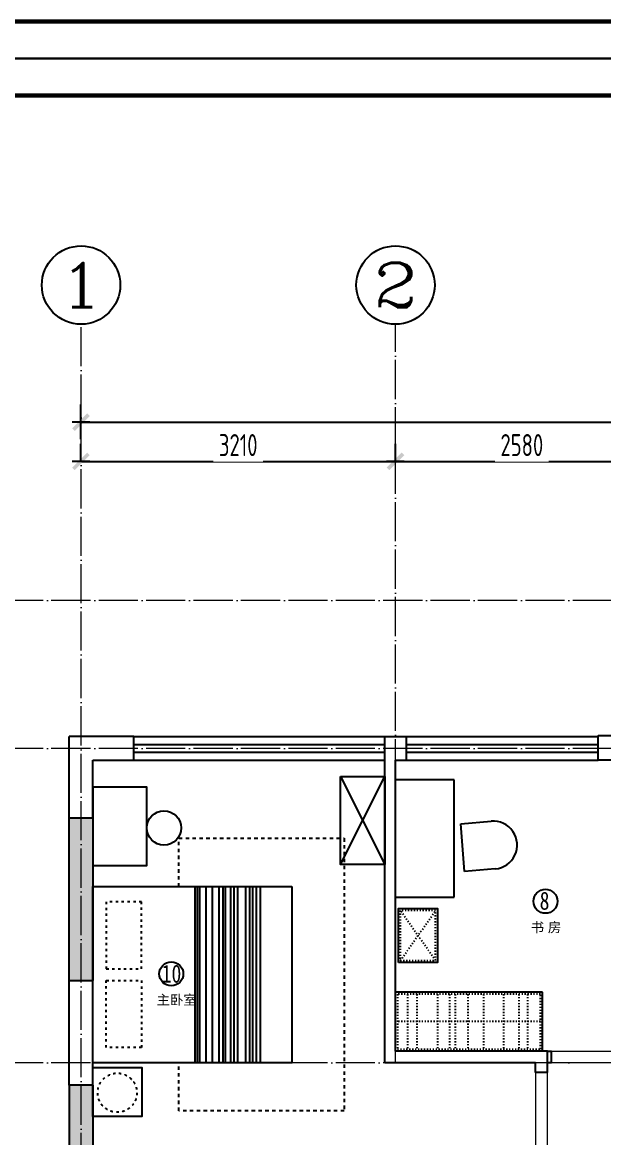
# Model space of a CAD drawing. Header units: inches. Extents: x -50945 to 250244, y -404780 to 18493.
# Drawn here: x 34751 to 40685, y -325895 to -314507 of the extents above; entities that cross this region are included whole.
import ezdxf
from ezdxf.enums import TextEntityAlignment as Align

# ---------------------------------------------------------------- set-up
doc = ezdxf.new("R2010")
doc.units = ezdxf.units.IN
doc.header["$MEASUREMENT"] = 0
for name, pattern in [('ACAD_ISO03W100', [30, 12, -18]), ('DOTE', [2.42, 2, -0.2, 0.02, -0.2]), ('iGo户型优化10', [30, 12, -18]), ('iGo户型优化15', [2, 1, -1])]:
    doc.linetypes.add(name, pattern=pattern)
for name, color, linetype in [('15开关布置图-YJ', 2, 'Continuous'), ('AXIS', 1, 'Continuous'), ('AXIS_TEXT', 7, 'Continuous'), ('A图框', 7, 'Continuous'), ('D-ARCHI', 250, 'Continuous'), ('EVH 立面填充', 8, 'Continuous'), ('IBS-003-建筑窗框', 3, 'Continuous'), ('IBS-182-原建筑非承重墙', 150, 'Continuous'), ('IBS-200-原建筑承重墙柱', 200, 'Continuous'), ('IBS-63-原建筑窗', 63, 'Continuous'), ('IDS-040-固定高家具', 40, 'Continuous'), ('IFF-51-活动家具', 51, 'Continuous'), ('iGo户型优化', 7, 'Continuous'), ('外标注', 50, 'Continuous'), ('房间编号', 50, 'Continuous')]:
    doc.layers.add(name, color=color, linetype=linetype)
doc.layers.add('门', color=65, linetype='Continuous', lineweight=13)
doc.styles.add('_TCH_AXIS', font='COMPLEX', dxfattribs={"bigfont": 'GBCBIG'})
doc.styles.add('ARI', font='', dxfattribs={"width": 0.8, "height": 200})
doc.styles.add('COMPLEX', font='COMPLEX')
doc.styles.add('HBA-DIMT', font='ARCHS.SHX', dxfattribs={"width": 0.8})
doc.styles.add('MtXpl_Arial_Unicode_', font='Arial Unicode.ttf')
doc.styles.get('ARI').set_extended_font_data('SimSun')
doc.dimstyles.new('HBA_40', dxfattribs={"dimscale": 50, "dimtxt": 2.5, "dimasz": 0.1, "dimexe": 2, "dimexo": 2.5, "dimgap": 0.6, "dimtad": 1, "dimdec": 0, "dimrnd": 5, "dimzin": 0, "dimtxsty": 'HBA-DIMT', "dimblk": 'HBA_DIMENSION_TICK', "dimblk1": 'HBA_DIMENSION_TICK', "dimblk2": 'HBA_DIMENSION_TICK', "dimcen": 0.125, "dimclrd": 44, "dimclre": 44, "dimclrt": 2, "dimadec": 0, "dimazin": 0, "dimtfac": 1, "dimtdec": 0, "dimtix": 1, "dimtmove": 1, "dimatfit": 3, "dimldrblk": 'HBA_Leader_Dot', "dimfxl": 0, "dimtvp": 1, "dimtfill": 1, "dimtolj": 1, "dimtzin": 0, "dimarcsym": 0})

# ---------------------------------------------------------------- blocks, each defined once
blk = doc.blocks.new('gegeg')
at = {"layer": 'A图框'}
blk.add_lwpolyline([(162587, -39218), (162587, -60008), (133187, -60008), (133187, -39218)], close=True, dxfattribs=at)
at = {"layer": 'A图框', "const_width": 42}
blk.add_lwpolyline([(133537, -40125), (133537, -39568), (162237, -39568), (162237, -57908)], dxfattribs=at)
blk.add_lwpolyline([(133537, -58258), (162237, -58258), (162237, -59658), (133537, -59658)], close=True, dxfattribs=at)
blk = doc.blocks.new('HBA_DIMENSION_TICK')
at = {"color": 0, "linetype": 'ByBlock'}
for p, q in [((-10, 0), (0, 0)), ((0, 0), (10, 0))]:
    blk.add_line(p, q, dxfattribs=at)
at = {"color": 50, "linetype": 'ByBlock'}
blk.add_solid([(-10, -7), (-7, -10), (7, 10), (10, 7)], dxfattribs=at)
blk = doc.blocks.new('*D393')
at = {"layer": 'Defpoints', "color": 0, "transparency": 16777216}
for p in [(38560, -318990), (35350, -319215), (38560, -319215)]:
    blk.add_point(p, dxfattribs=at)
at = {"layer": '外标注', "color": 44, "lineweight": -2, "transparency": 16777216}
for p, q in [((35350, -318990), (35350, -318810)), ((38560, -318990), (38560, -318810)), ((35359, -318990), (38551, -318990))]:
    blk.add_line(p, q, dxfattribs=at)
at = {"layer": '外标注', "color": 44, "lineweight": -2, "transparency": 16777216, "xscale": 9, "yscale": 9, "zscale": 9, "rotation": 180}
blk.add_blockref('HBA_DIMENSION_TICK', (35350, -318990), dxfattribs=at)
at = {"layer": '外标注', "color": 44, "lineweight": -2, "transparency": 16777216, "xscale": 9, "yscale": 9, "zscale": 9}
blk.add_blockref('HBA_DIMENSION_TICK', (38560, -318990), dxfattribs=at)
at = {"layer": '外标注', "color": 2, "transparency": 16777216, "insert": (36955, -318824), "char_height": 225, "attachment_point": 5, "style": 'HBA-DIMT', "bg_fill": 3, "box_fill_scale": 1.25, "bg_fill_color": 256, "bg_fill_true_color": 13158600, "bg_fill_transparency": 0}
blk.add_mtext('\\A1;3210', dxfattribs=at)
blk = doc.blocks.new('HBA_Leader_Dot')
at = {"color": 0, "linetype": 'ByBlock'}
blk.add_line((-5, 0), (-10, 0), dxfattribs=at)
at = {"color": 0, "linetype": 'ByBlock', "const_width": 5}
blk.add_lwpolyline([(-2.5, 0, 1), (2.5, 0, 1)], format="xyb", close=True, dxfattribs=at)
blk = doc.blocks.new('*D394')
at = {"layer": 'Defpoints', "color": 0, "transparency": 16777216}
for p in [(41140, -318990), (38560, -319215), (41140, -319215)]:
    blk.add_point(p, dxfattribs=at)
at = {"layer": '外标注', "color": 44, "lineweight": -2, "transparency": 16777216}
for p, q in [((38560, -318990), (38560, -318810)), ((41140, -318990), (41140, -318810)), ((38569, -318990), (41131, -318990))]:
    blk.add_line(p, q, dxfattribs=at)
at = {"layer": '外标注', "color": 44, "lineweight": -2, "transparency": 16777216, "xscale": 9, "yscale": 9, "zscale": 9, "rotation": 180}
blk.add_blockref('HBA_DIMENSION_TICK', (38560, -318990), dxfattribs=at)
at = {"layer": '外标注', "color": 44, "lineweight": -2, "transparency": 16777216, "xscale": 9, "yscale": 9, "zscale": 9}
blk.add_blockref('HBA_DIMENSION_TICK', (41140, -318990), dxfattribs=at)
at = {"layer": '外标注', "color": 2, "transparency": 16777216, "insert": (39850, -318824), "char_height": 225, "attachment_point": 5, "style": 'HBA-DIMT', "bg_fill": 3, "box_fill_scale": 1.25, "bg_fill_color": 256, "bg_fill_true_color": 13158600, "bg_fill_transparency": 0}
blk.add_mtext('\\A1;2580', dxfattribs=at)
blk = doc.blocks.new('*D397')
at = {"layer": 'Defpoints', "color": 0, "transparency": 16777216}
for p in [(50050, -318590), (35350, -318990), (50050, -318990)]:
    blk.add_point(p, dxfattribs=at)
at = {"layer": '外标注', "color": 44, "lineweight": -2, "transparency": 16777216}
for p, q in [((35350, -318765), (35350, -318410)), ((50050, -318765), (50050, -318410)), ((35359, -318590), (50041, -318590))]:
    blk.add_line(p, q, dxfattribs=at)
at = {"layer": '外标注', "color": 44, "lineweight": -2, "transparency": 16777216, "xscale": 9, "yscale": 9, "zscale": 9, "rotation": 180}
blk.add_blockref('HBA_DIMENSION_TICK', (35350, -318590), dxfattribs=at)
at = {"layer": '外标注', "color": 44, "lineweight": -2, "transparency": 16777216, "xscale": 9, "yscale": 9, "zscale": 9}
blk.add_blockref('HBA_DIMENSION_TICK', (50050, -318590), dxfattribs=at)
at = {"layer": '外标注', "color": 2, "transparency": 16777216, "insert": (42700, -318424), "char_height": 225, "attachment_point": 5, "style": 'HBA-DIMT', "bg_fill": 3, "box_fill_scale": 1.25, "bg_fill_color": 256, "bg_fill_true_color": 13158600, "bg_fill_transparency": 0}
blk.add_mtext('\\A1;14700', dxfattribs=at)
blk = doc.blocks.new('_AXISO')
blk.add_circle((0, 0), 0.5)
at = {"layer": 'AXIS_TEXT', "style": 'COMPLEX', "width": 1.041667}
blk.add_attdef('A', text='', height=0.56, dxfattribs=at).set_placement((-0.25, -0.28), (0.25, -0.28), align=Align.FIT)
blk = doc.blocks.new('抖音iGo户型优化-0379')
at = {"layer": 'IFF-51-活动家具', "ltscale": 100}
for p, q in [((61412, -161495), (61387, -161183)), ((61873, -161143), (61899, -161455)), ((61899, -161455), (61412, -161495))]:
    blk.add_line(p, q, dxfattribs=at)
blk.add_arc((61630, -161163), 244, 4.7217, 184.7217, dxfattribs=at)
blk = doc.blocks.new('fntjy')
at = {"layer": 'IFF-51-活动家具'}
for p, q in [((34752, -15106), (34752, -13306)), ((34794, -15106), (34794, -13306)), ((34830, -15106), (34830, -13306)), ((34860, -15106), (34860, -13306)), ((34902, -15106), (34902, -13306)), ((34985, -15106), (34985, -13306)), ((35021, -15106), (35021, -13306)), ((35057, -15106), (35057, -13306)), ((35110, -15106), (35110, -13306)), ((35134, -15106), (35134, -13306)), ((35176, -15106), (35176, -13306)), ((35241, -15106), (35241, -13306)), ((35307, -15106), (35307, -13306)), ((35373, -15106), (35373, -13306)), ((35396, -15106), (35396, -13306)), ((35420, -15106), (35420, -13306))]:
    blk.add_line(p, q, dxfattribs=at)
for points in [[(36461, -12756), (36461, -13256), (35961, -13256), (35961, -12756)], [(34431, -15106), (34431, -13306), (36461, -13306), (36461, -15106)]]:
    blk.add_lwpolyline(points, close=True, dxfattribs=at)
at = {"layer": 'iGo户型优化', "color": 251, "linetype": 'iGo户型优化15', "ltscale": 35}
blk.add_lwpolyline([(35583, -15106), (35583, -15598), (33895, -15598), (33895, -12814), (35583, -12814), (35583, -13306)], dxfattribs=at)
at = {"layer": 'iGo户型优化', "color": 251, "linetype": 'iGo户型优化10', "ltscale": 2}
for points in [[(36323, -13463), (36323, -14145), (35963, -14145), (35963, -13463)], [(36323, -14949), (36323, -14266), (35963, -14266), (35963, -14949)]]:
    blk.add_lwpolyline(points, close=True, dxfattribs=at)
blk.add_circle((36211, -13000), 200, dxfattribs=at)

msp = doc.modelspace()

# ---------------------------------------------------------------- hatches: boundary and pattern name
at = {"layer": 'EVH 立面填充'}
h = msp.add_hatch(color=256, dxfattribs=at)
h.dxf.hatch_style = 1
h.paths.add_polyline_path([(35230.5, -324290.4), (35470.5, -324290.4), (35470.5, -322630.4), (35230.5, -322630.4)])
h = msp.add_hatch(color=256, dxfattribs=at)
h.dxf.hatch_style = 1
h.paths.add_polyline_path([(35470.5, -326810.4), (35470.5, -325360.4), (35230.5, -325360.4), (35230.5, -327050.4), (35870.5, -327050.4), (35870.5, -326810.4)])

# ---------------------------------------------------------------- linework, layer by layer
at = {"layer": 'D-ARCHI', "color": 251, "linetype": 'DOTE', "lineweight": 5, "ltscale": 200}
for p, q in [((52870.5, -320410.16), (32543.24, -320410.16)), ((52870.5, -321920.4), (32530.5, -321920.4)), ((52870.5, -325130.4), (32543.24, -325130.4))]:
    msp.add_line(p, q, dxfattribs=at)
at = {"layer": 'IBS-003-建筑窗框', "color": 251, "ltscale": 10}
for p, q in [((35890.5, -321799.4), (38450.5, -321799.4)), ((38670.5, -321800.4), (40630.5, -321800.4)), ((35890.5, -322040.4), (38450.5, -322040.4)), ((38670.5, -322040.4), (40630.5, -322040.4))]:
    msp.add_line(p, q, dxfattribs=at)
at = {"layer": 'IBS-182-原建筑非承重墙'}
for p, q in [((35890.5, -321799.4), (35230.5, -321799.4)), ((35230.5, -322630.4), (35230.5, -321800.4)), ((35890.5, -322040.4), (35890.5, -321799.4)), ((38450.5, -321799.4), (38670.5, -321799.4)), ((38450.5, -325130.4), (38450.5, -321800.4)), ((38670.5, -321799.4), (38670.5, -322040.4)), ((40630.5, -322040.4), (40630.5, -321790.4)), ((40630.5, -321790.4), (41040.5, -321790.4)), ((35470.5, -322630.4), (35470.5, -322040.4)), ((35470.5, -322040.4), (35890.5, -322040.4)), ((38560.5, -325010.4), (38560.5, -322040.4)), ((38560.5, -322040.4), (38670.5, -322040.4)), ((41040.5, -322040.4), (40630.5, -322040.4)), ((35230.5, -325360.4), (35230.5, -324290.4)), ((35470.5, -325360.4), (35470.5, -324290.4)), ((40110.5, -325010.4), (38560.5, -325010.4)), ((40110.5, -325230.4), (40110.5, -325010.4)), ((39990.5, -325130.4), (38450.5, -325130.4)), ((39990.5, -325230.4), (39990.5, -325130.4)), ((40110.5, -325230.4), (39990.5, -325230.4))]:
    msp.add_line(p, q, dxfattribs=at)
msp.add_lwpolyline([(40110.5, -325010.4), (40150.5, -325010.4), (40150.5, -325130.4), (40110.5, -325130.4)], close=True, dxfattribs=at)
at = {"layer": 'IBS-200-原建筑承重墙柱', "ltscale": 0.02}
for p, q in [((35230.5, -322630.4), (35470.5, -322630.4)), ((35230.5, -324290.4), (35230.5, -322630.4)), ((35470.5, -322630.4), (35470.5, -324290.4)), ((35230.5, -324290.4), (35470.5, -324290.4)), ((35470.5, -325360.4), (35230.5, -325360.4)), ((35230.5, -325360.4), (35230.5, -327050.4)), ((35470.5, -325360.4), (35470.5, -326810.4))]:
    msp.add_line(p, q, dxfattribs=at)
at = {"layer": 'IBS-63-原建筑窗'}
for p, q in [((35890.5, -321879.4), (38450.5, -321879.4)), ((38670.5, -321880.4), (40630.5, -321880.4)), ((35890.5, -321960.4), (38450.5, -321960.4)), ((38670.5, -321960.4), (40630.5, -321960.4))]:
    msp.add_line(p, q, dxfattribs=at)
at = {"layer": 'IDS-040-固定高家具', "linetype": 'ACAD_ISO03W100'}
for p, q in [((38609.63, -324086.92), (38969.63, -323576.92)), ((38969.63, -324086.92), (38609.63, -323576.92)), ((38683.92, -324430.4), (38683.92, -324990.4)), ((38778.96, -324430.4), (38778.96, -324990.4)), ((38989.19, -324430.4), (38989.19, -324990.4)), ((39113.03, -324430.4), (39113.03, -324990.4)), ((39170.63, -324430.4), (39170.63, -324990.4)), ((39297.35, -324430.4), (39297.35, -324990.4)), ((39458.63, -324430.4), (39458.63, -324990.4)), ((39663.11, -324430.4), (39663.11, -324990.4)), ((39818.62, -324430.4), (39818.62, -324990.4)), ((39907.9, -324430.4), (39907.9, -324990.4)), ((40040.5, -324710.4), (38580.5, -324710.4))]:
    msp.add_line(p, q, dxfattribs=at)
at = {"layer": 'IDS-040-固定高家具'}
for p, q in [((40060.5, -324410.4), (38560.5, -324410.4)), ((40060.5, -325010.4), (40060.5, -324410.4))]:
    msp.add_line(p, q, dxfattribs=at)
msp.add_lwpolyline([(38589.63, -324106.92), (38589.63, -323556.92), (38989.63, -323556.92), (38989.63, -324106.92)], close=True, dxfattribs=at)
at = {"layer": 'IDS-040-固定高家具', "linetype": 'ACAD_ISO03W100'}
for points in [[(38609.63, -324086.92), (38969.63, -324086.92), (38969.63, -323576.92), (38609.63, -323576.92)], [(38580.5, -324990.4), (40040.5, -324990.4), (40040.5, -324430.4), (38580.5, -324430.4)]]:
    msp.add_lwpolyline(points, close=True, dxfattribs=at)
at = {"layer": 'IFF-51-活动家具'}
for p, q in [((38000.5, -323105.95), (38450.5, -322205.95)), ((38000.5, -322205.95), (38450.5, -323105.95)), ((39160.5, -322240.4), (38560.5, -322240.4)), ((39160.5, -323440.4), (39160.5, -322240.4)), ((38560.5, -323440.4), (39160.5, -323440.4))]:
    msp.add_line(p, q, dxfattribs=at)
for points in [[(38000.5, -322205.95), (38450.5, -322205.95), (38450.5, -323105.95), (38000.5, -323105.95)], [(35470.5, -323117.32), (36020.5, -323117.32), (36020.5, -322317.32), (35470.5, -322317.32)]]:
    msp.add_lwpolyline(points, close=True, dxfattribs=at)
msp.add_circle((36196.98, -322732.52), 175, dxfattribs=at)
at = {"layer": '房间编号'}
for centre in [(40091.34, -323481.88), (36271.73, -324222.67)]:
    msp.add_circle(centre, 122.5, dxfattribs=at)
at = {"layer": '门', "color": 8, "lineweight": 5}
for points in [[(40150.5, -325010.4), (40990.5, -325010.4), (40990.5, -325130.4), (40150.5, -325130.4)], [(39990.2, -326110.4), (40110.5, -326110.4), (40110.5, -325230.4), (39990.2, -325230.4)]]:
    msp.add_lwpolyline(points, close=True, dxfattribs=at)

# ---------------------------------------------------------------- block references
at = {"rotation": 180}
msp.add_blockref('fntjy', (71931.6, -338436.31), dxfattribs=at)
at = {"layer": '15开关布置图-YJ', "color": 2, "xscale": 1.081091401797356, "yscale": 1.081091401797356, "zscale": 1.081091401797356}
msp.add_blockref('gegeg', (-116232.48, -250002.3), dxfattribs=at)
at = {"layer": 'AXIS'}
ref = msp.add_blockref('_AXISO', (35350.5, -317190.16), dxfattribs=dict(at, xscale=800, yscale=800, zscale=800))
ref.add_attrib('A', '1', dxfattribs={"layer": 'AXIS_TEXT', "height": 452.55, "style": '_TCH_AXIS', "width": 2.333333}).set_placement((35124.22, -317416.43), (35576.77, -317416.43), align=Align.FIT)
ref = msp.add_blockref('_AXISO', (38560.5, -317190.16), dxfattribs=dict(at, xscale=800, yscale=800, zscale=800))
ref.add_attrib('A', '2', dxfattribs={"layer": 'AXIS_TEXT', "height": 452.55, "style": '_TCH_AXIS', "width": 1.5}).set_placement((38334.22, -317416.43), (38786.77, -317416.43), align=Align.FIT)
at = {"layer": 'IFF-51-活动家具', "rotation": 270}
msp.add_blockref('抖音iGo户型优化-0379', (200721.29, -261277.56), dxfattribs=at)

# ---------------------------------------------------------------- texts
at = {"layer": '房间编号', "color": 8, "style": 'MtXpl_Arial_Unicode_'}
for s, p in [('书 房', (39940.73, -323797.64)), ('主卧室', (36121.12, -324538.43))]:
    msp.add_text(s, height=100, dxfattribs=at).set_placement(p)
at = {"layer": '房间编号', "char_height": 183.75, "width": 2606.4647, "attachment_point": 3, "style": 'ARI'}
for s, insert in [('8', (40131.62, -323384.08)), ('10', (36374.06, -324128.98))]:
    msp.add_mtext(s, dxfattribs=dict(at, insert=insert))

# ---------------------------------------------------------------- dimensions: what is measured, and where the dimension line sits
at = {"layer": '外标注'}
dim = msp.add_linear_dim(base=(38560.5, -318990.16), p1=(35350.5, -319214.74), p2=(38560.5, -319214.74), dimstyle='HBA_40', override={"dimscale": 90, "dimfxl": 200, "dimfxlon": 1}, dxfattribs=at)
dim.commit()
dim.dimension.update_dxf_attribs({"geometry": '*D393', "text_midpoint": (36955.5, -318823.66)})

# ---------------------------------------------------------------- next in the draw order: dimensions: what is measured, and where the dimension line sits
dim = msp.add_linear_dim(base=(41140.5, -318990.16), p1=(38560.5, -319214.74), p2=(41140.5, -319214.74), dimstyle='HBA_40', override={"dimscale": 90, "dimfxl": 200, "dimfxlon": 1}, dxfattribs=at)
dim.commit()
dim.dimension.update_dxf_attribs({"geometry": '*D394', "text_midpoint": (39850.5, -318823.66)})

# ---------------------------------------------------------------- next in the draw order: dimensions: what is measured, and where the dimension line sits
dim = msp.add_linear_dim(base=(50050.5, -318590.16), p1=(35350.5, -318990.16), p2=(50050.5, -318990.16), dimstyle='HBA_40', override={"dimscale": 90, "dimfxl": 200, "dimfxlon": 1}, dxfattribs=at)
dim.commit()
dim.dimension.update_dxf_attribs({"geometry": '*D397', "text_midpoint": (42700.5, -318423.66)})

# ---------------------------------------------------------------- next in the draw order: linework, layer by layer
at = {"layer": 'D-ARCHI', "color": 251, "linetype": 'DOTE', "lineweight": 5, "ltscale": 200}
for p, q in [((35350.5, -332538.73), (35350.5, -317590.16)), ((38560.5, -325130.4), (38560.5, -317590.16))]:
    msp.add_line(p, q, dxfattribs=at)

# ---------------------------------------------------------------- next in the draw order: block references
at = {"layer": '15开关布置图-YJ', "color": 2, "xscale": 1.081091401797356, "yscale": 1.081091401797356, "zscale": 1.081091401797356}
msp.add_blockref('gegeg', (-116232.48, -272478.19), dxfattribs=at)

doc.saveas('drawing.dxf')
